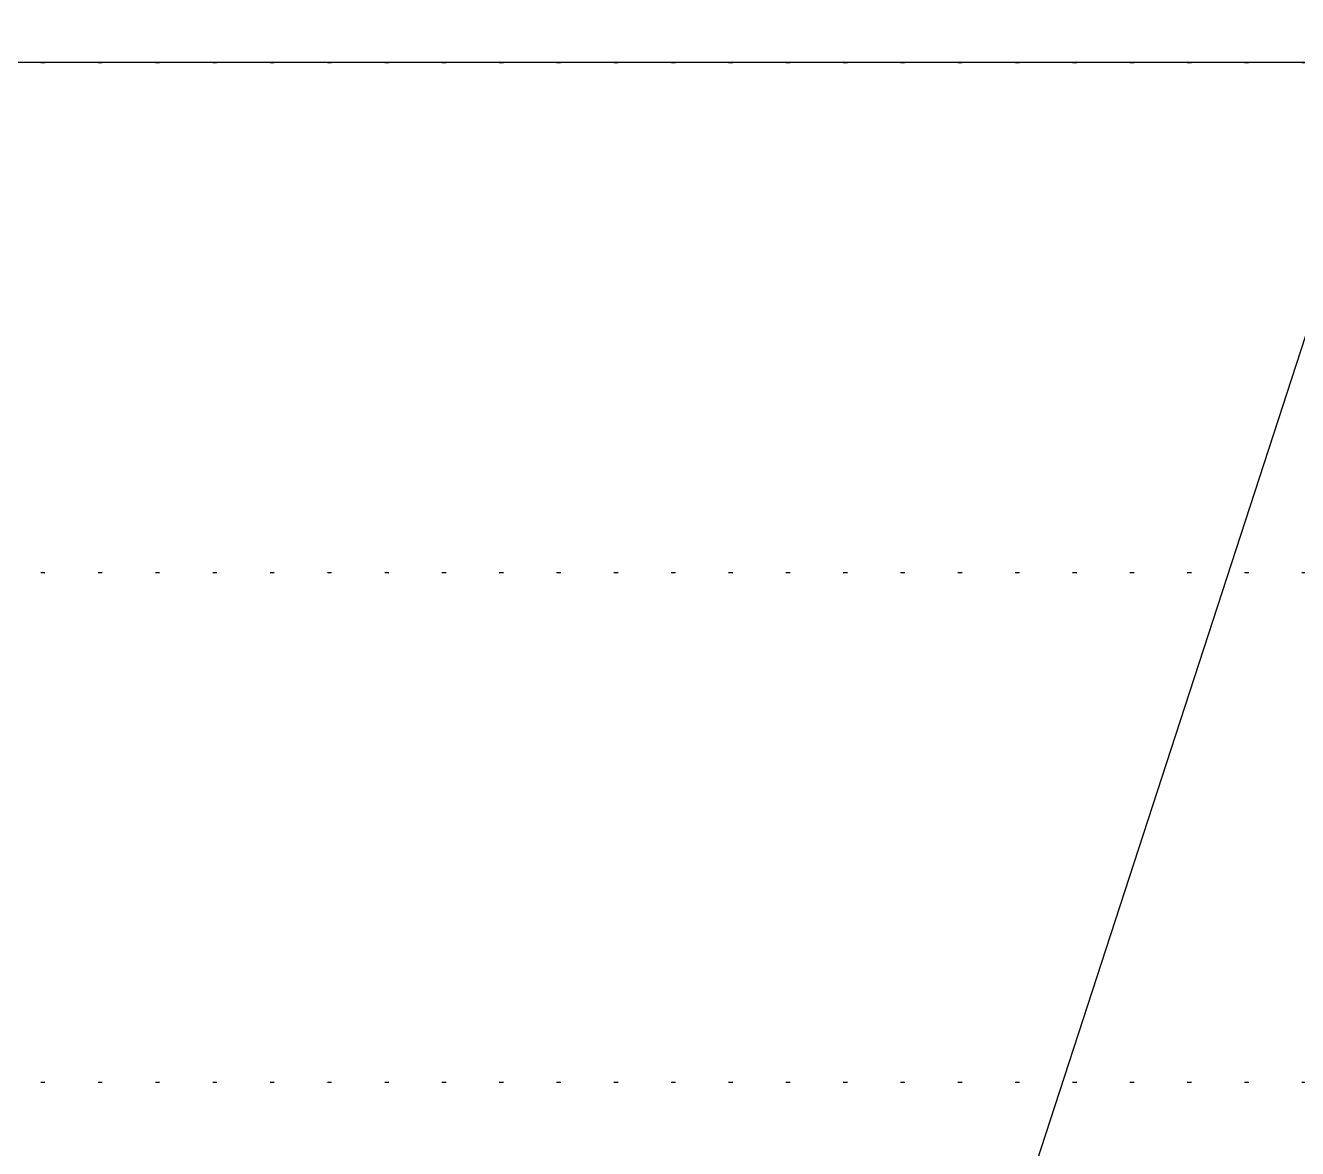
# Model space of a CAD drawing. Header units: millimetres. Extents: x -1499 to 6658, y -12483 to -6008.
# Drawn here: x 2535.85 to 2565.81, y -10542.62 to -10516.18 of the extents above; entities that cross this region are included whole.
import ezdxf

# ---------------------------------------------------------------- set-up
doc = ezdxf.new("R2010")
doc.units = ezdxf.units.MM
doc.linetypes.add('A-DOTLN01H', pattern=[0.125, 0, -0.125])
doc.layers.add('_와꾸', color=7, linetype='Continuous', plot=False)
doc.layers.add('CR-GRID', color=56, linetype='A-DOTLN01H')
doc.layers.add('종단지반선', color=3, linetype='Continuous')

msp = doc.modelspace()

# ---------------------------------------------------------------- linework, layer by layer
at = {"layer": '_와꾸', "color": 7, "true_color": 0xffffff}
msp.add_lwpolyline([(2236.157, -11033.058), (3036.157, -11033.058), (3036.157, -10517.058), (2236.157, -10517.058)], close=True, dxfattribs=at)
at = {"layer": 'CR-GRID', "linetype": 'A-DOTLN01H', "ltscale": 10}
for p, q in [((696.157, -10517.058), (6196.157, -10517.058)), ((696.157, -10529.058), (6196.157, -10529.058)), ((696.157, -10541.058), (6196.157, -10541.058))]:
    msp.add_line(p, q, dxfattribs=at)
at = {"layer": '종단지반선', "flags": 128}
msp.add_lwpolyline([(2756.157, -10350.198), (2736.157, -10383.678), (2716.157, -10404.9), (2696.157, -10422.738), (2676.157, -10425.006), (2668.857, -10426.2), (2656.157, -10440.252), (2636.157, -10481.934), (2616.157, -10488.498), (2596.157, -10485.69), (2576.157, -10492.266), (2556.157, -10553.694), (2553.257, -10558.338), (2536.157, -10571.256), (2516.157, -10579.578), (2496.157, -10601.454)], dxfattribs=at)

doc.saveas('drawing.dxf')
